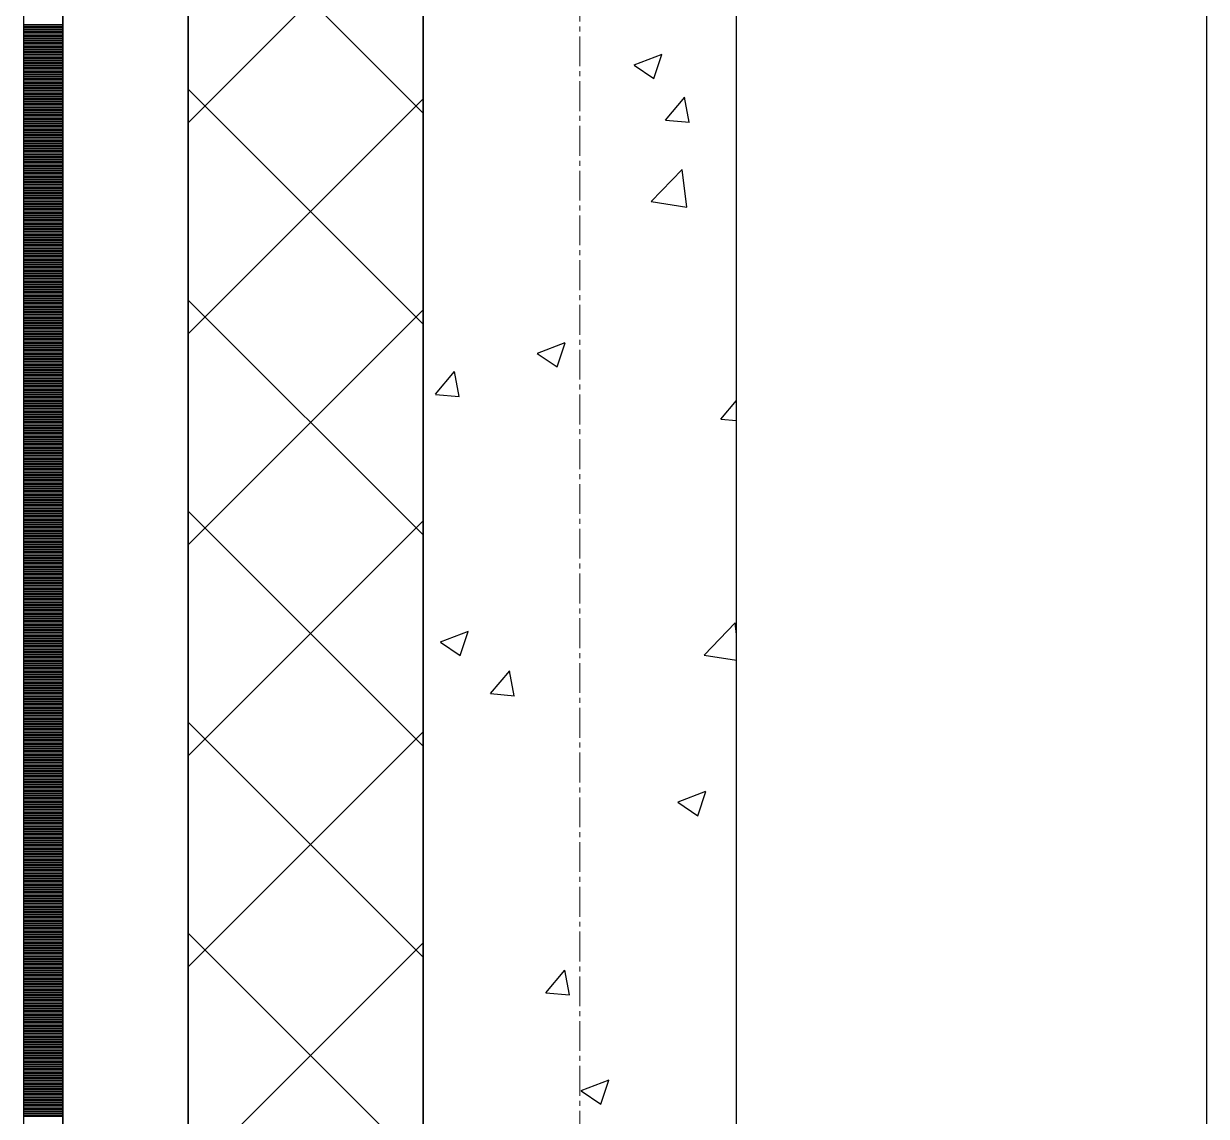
# Model space of a CAD drawing. Header units: millimetres. Extents: x 538266 to 1167394, y 114608 to 637157.
# Drawn here: x 1046079 to 1046834, y 573782 to 574480 of the extents above; entities that cross this region are included whole.
import ezdxf

# ---------------------------------------------------------------- set-up
doc = ezdxf.new("R2010")
doc.units = ezdxf.units.MM
doc.linetypes.add('CENTER2', pattern=[28.575, 19.05, -3.175, 3.175, -3.175])
doc.linetypes.add('DASHED', pattern=[19.05, 12.7, -6.35])
for name, color, linetype, lineweight in [('0) шт стен 3 эт', 150, 'Continuous', 60), ('АР_Стены ПЕНОблок', 52, 'Continuous', 20), ('АР_Тонкая', 254, 'Continuous', 5), ('АР_Утеплитель', 31, 'Continuous', 0), ('АР_Штриховка', 8, 'Continuous', 0)]:
    doc.layers.add(name, color=color, linetype=linetype, lineweight=lineweight)
doc.layers.add('АР_Делит', color=120, linetype='Continuous', lineweight=0, plot=False)
doc.layers.add('КР_Балки-0.5', color=60, linetype='Continuous', lineweight=50, plot=False)
doc.layers.add('РД_Оси_100', color=7, linetype='Continuous', lineweight=0, true_color=0x525252)

# ---------------------------------------------------------------- blocks, each defined once
blk = doc.blocks.new('СОШ_2200_АР_ОСИ_М100_28.05.24')
at = {"layer": 'АР_Делит', "color": 251, "linetype": 'DASHED', "true_color": 0x636466}
blk.add_lwpolyline([(114955, 135155), (114955, -355), (93595.036, -355), (93595.036, 13855), (94145, 13855), (94145, 68320), (66055, 68320), (66055, 13857.73), (83455, 13857.73), (83455, -355), (45245, -355), (45245, 13145), (44695, 13145), (44695, 26755), (45245, 26755), (45245, 68320), (20455, 68320), (20455, 26755), (27955, 26755), (27955, 13145), (-355, 13145), (-355, 100855)], dxfattribs=at)
at = {"layer": 'РД_Оси_100', "color": 251, "linetype": 'CENTER2', "true_color": 0x636466}
blk.add_line((0, -6155), (0, 139938.679), dxfattribs=at)
blk = doc.blocks.new('3_этаж1')
at = {"layer": 'АР_Стены ПЕНОблок', "color": 18, "linetype": 'Continuous', "lineweight": 25, "true_color": 0x000000}
for p, q in [((684283.57, 587568.74), (684283.57, 511368.74)), ((684483.57, 511368.74), (684483.57, 587568.74))]:
    blk.add_line(p, q, dxfattribs=at)
at = {"layer": 'АР_Тонкая', "color": 18, "linetype": 'Continuous', "lineweight": 25, "true_color": 0x000000}
for p, q in [((684028.57, 587568.74), (684028.57, 511368.74)), ((684053.57, 587568.74), (684053.57, 511368.74)), ((684053.57, 511368.74), (684053.57, 587568.74)), ((684133.57, 511368.74), (684133.57, 587568.74))]:
    blk.add_line(p, q, dxfattribs=at)
at = {"layer": 'АР_Утеплитель', "color": 18, "linetype": 'Continuous', "lineweight": 25, "true_color": 0x000000}
for p, q in [((684133.57, 587568.74), (684133.57, 511368.74)), ((684283.57, 511368.74), (684283.57, 587568.74))]:
    blk.add_line(p, q, dxfattribs=at)
at = {"layer": 'АР_Штриховка', "color": 18, "linetype": 'Continuous', "lineweight": 25, "true_color": 0x000000}
for p, q in [((684283.57, 574422.95), (684133.57, 574572.95)), ((684133.57, 574416.67), (684283.57, 574566.67)), ((684028.57, 574479.49), (684053.57, 574479.49)), ((684028.57, 574478.49), (684053.57, 574478.49)), ((684028.57, 574477.49), (684053.57, 574477.49)), ((684028.57, 574476.49), (684053.57, 574476.49)), ((684028.57, 574475.49), (684053.57, 574475.49)), ((684028.57, 574474.49), (684053.57, 574474.49)), ((684028.57, 574473.49), (684053.57, 574473.49)), ((684028.57, 574472.49), (684053.57, 574472.49)), ((684028.57, 574471.49), (684053.57, 574471.49)), ((684028.57, 574470.49), (684053.57, 574470.49)), ((684028.57, 574469.49), (684053.57, 574469.49)), ((684028.57, 574468.49), (684053.57, 574468.49)), ((684028.57, 574467.49), (684053.57, 574467.49)), ((684028.57, 574466.49), (684053.57, 574466.49)), ((684028.57, 574465.49), (684053.57, 574465.49)), ((684028.57, 574464.49), (684053.57, 574464.49)), ((684028.57, 574463.49), (684053.57, 574463.49)), ((684028.57, 574462.49), (684053.57, 574462.49)), ((684028.57, 574461.49), (684053.57, 574461.49)), ((684028.57, 574460.49), (684053.57, 574460.49)), ((684028.57, 574459.49), (684053.57, 574459.49)), ((684028.57, 574458.49), (684053.57, 574458.49)), ((684028.57, 574457.49), (684053.57, 574457.49)), ((684418.34, 574453.74), (684436.12, 574460.57)), ((684430.89, 574445), (684436.04, 574460.35)), ((684028.57, 574456.49), (684053.57, 574456.49)), ((684028.57, 574455.49), (684053.57, 574455.49)), ((684028.57, 574454.49), (684053.57, 574454.49)), ((684028.57, 574453.49), (684053.57, 574453.49)), ((684028.57, 574452.49), (684053.57, 574452.49)), ((684028.57, 574451.49), (684053.57, 574451.49)), ((684028.57, 574450.49), (684053.57, 574450.49)), ((684418.24, 574453.53), (684430.87, 574445)), ((684028.57, 574449.49), (684053.57, 574449.49)), ((684028.57, 574448.49), (684053.57, 574448.49)), ((684028.57, 574447.49), (684053.57, 574447.49)), ((684028.57, 574446.49), (684053.57, 574446.49)), ((684028.57, 574445.49), (684053.57, 574445.49)), ((684028.57, 574444.49), (684053.57, 574444.49)), ((684028.57, 574443.49), (684053.57, 574443.49)), ((684028.57, 574442.49), (684053.57, 574442.49)), ((684028.57, 574441.49), (684053.57, 574441.49)), ((684028.57, 574440.49), (684053.57, 574440.49)), ((684028.57, 574439.49), (684053.57, 574439.49)), ((684028.57, 574438.49), (684053.57, 574438.49)), ((684028.57, 574437.49), (684053.57, 574437.49)), ((684028.57, 574436.49), (684053.57, 574436.49)), ((684028.57, 574435.49), (684053.57, 574435.49)), ((684283.57, 574288.25), (684133.57, 574438.25)), ((684028.57, 574434.49), (684053.57, 574434.49)), ((684028.57, 574433.49), (684053.57, 574433.49)), ((684028.57, 574432.49), (684053.57, 574432.49)), ((684028.57, 574431.49), (684053.57, 574431.49)), ((684028.57, 574430.49), (684053.57, 574430.49)), ((684028.57, 574429.49), (684053.57, 574429.49)), ((684028.57, 574428.49), (684053.57, 574428.49)), ((684028.57, 574427.49), (684053.57, 574427.49)), ((684133.57, 574281.96), (684283.57, 574431.96)), ((684438.35, 574418.48), (684450.59, 574433.07)), ((684453.43, 574417.12), (684450.49, 574433.04)), ((684028.57, 574426.49), (684053.57, 574426.49)), ((684028.57, 574425.49), (684053.57, 574425.49)), ((684028.57, 574424.49), (684053.57, 574424.49)), ((684028.57, 574423.49), (684053.57, 574423.49)), ((684028.57, 574422.49), (684053.57, 574422.49)), ((684028.57, 574421.49), (684053.57, 574421.49)), ((684028.57, 574420.49), (684053.57, 574420.49)), ((684028.57, 574419.49), (684053.57, 574419.49)), ((684028.57, 574418.49), (684053.57, 574418.49)), ((684028.57, 574417.49), (684053.57, 574417.49)), ((684028.57, 574416.49), (684053.57, 574416.49)), ((684028.57, 574415.49), (684053.57, 574415.49)), ((684028.57, 574414.49), (684053.57, 574414.49)), ((684028.57, 574413.49), (684053.57, 574413.49)), ((684028.57, 574412.49), (684053.57, 574412.49)), ((684438.35, 574418.47), (684453.53, 574417.14)), ((684028.57, 574411.49), (684053.57, 574411.49)), ((684028.57, 574410.49), (684053.57, 574410.49)), ((684028.57, 574409.49), (684053.57, 574409.49)), ((684028.57, 574408.49), (684053.57, 574408.49)), ((684028.57, 574407.49), (684053.57, 574407.49)), ((684028.57, 574406.49), (684053.57, 574406.49)), ((684028.57, 574405.49), (684053.57, 574405.49)), ((684028.57, 574404.49), (684053.57, 574404.49)), ((684028.57, 574403.49), (684053.57, 574403.49)), ((684028.57, 574402.49), (684053.57, 574402.49)), ((684028.57, 574401.49), (684053.57, 574401.49)), ((684028.57, 574400.49), (684053.57, 574400.49)), ((684028.57, 574399.49), (684053.57, 574399.49)), ((684028.57, 574398.49), (684053.57, 574398.49)), ((684028.57, 574397.49), (684053.57, 574397.49)), ((684028.57, 574396.49), (684053.57, 574396.49)), ((684028.57, 574395.49), (684053.57, 574395.49)), ((684028.57, 574394.49), (684053.57, 574394.49)), ((684028.57, 574393.49), (684053.57, 574393.49)), ((684028.57, 574392.49), (684053.57, 574392.49)), ((684028.57, 574391.49), (684053.57, 574391.49)), ((684028.57, 574390.49), (684053.57, 574390.49)), ((684028.57, 574389.49), (684053.57, 574389.49)), ((684028.57, 574388.49), (684053.57, 574388.49)), ((684028.57, 574387.49), (684053.57, 574387.49)), ((684028.57, 574386.49), (684053.57, 574386.49)), ((684028.57, 574385.49), (684053.57, 574385.49)), ((684028.57, 574384.49), (684053.57, 574384.49)), ((684028.57, 574383.49), (684053.57, 574383.49)), ((684028.57, 574382.49), (684053.57, 574382.49)), ((684429.25, 574366.36), (684449.04, 574386.98)), ((684451.84, 574362.86), (684449.03, 574386.98)), ((684028.57, 574381.49), (684053.57, 574381.49)), ((684028.57, 574380.49), (684053.57, 574380.49)), ((684028.57, 574379.49), (684053.57, 574379.49)), ((684028.57, 574378.49), (684053.57, 574378.49)), ((684028.57, 574377.49), (684053.57, 574377.49)), ((684028.57, 574376.49), (684053.57, 574376.49)), ((684028.57, 574375.49), (684053.57, 574375.49)), ((684028.57, 574374.49), (684053.57, 574374.49)), ((684028.57, 574373.49), (684053.57, 574373.49)), ((684028.57, 574372.49), (684053.57, 574372.49)), ((684028.57, 574371.49), (684053.57, 574371.49)), ((684028.57, 574370.49), (684053.57, 574370.49)), ((684028.57, 574369.49), (684053.57, 574369.49)), ((684028.57, 574368.49), (684053.57, 574368.49)), ((684028.57, 574367.49), (684053.57, 574367.49)), ((684028.57, 574366.49), (684053.57, 574366.49)), ((684028.57, 574365.49), (684053.57, 574365.49)), ((684028.57, 574364.49), (684053.57, 574364.49)), ((684028.57, 574363.49), (684053.57, 574363.49)), ((684028.57, 574362.49), (684053.57, 574362.49)), ((684028.57, 574361.49), (684053.57, 574361.49)), ((684028.57, 574360.49), (684053.57, 574360.49)), ((684028.57, 574359.49), (684053.57, 574359.49)), ((684429.25, 574366.37), (684451.84, 574362.87)), ((684028.57, 574358.49), (684053.57, 574358.49)), ((684028.57, 574357.49), (684053.57, 574357.49)), ((684028.57, 574356.49), (684053.57, 574356.49)), ((684028.57, 574355.49), (684053.57, 574355.49)), ((684028.57, 574354.49), (684053.57, 574354.49)), ((684028.57, 574353.49), (684053.57, 574353.49)), ((684028.57, 574352.49), (684053.57, 574352.49)), ((684028.57, 574351.49), (684053.57, 574351.49)), ((684028.57, 574350.49), (684053.57, 574350.49)), ((684028.57, 574349.49), (684053.57, 574349.49)), ((684028.57, 574348.49), (684053.57, 574348.49)), ((684028.57, 574347.49), (684053.57, 574347.49)), ((684028.57, 574346.49), (684053.57, 574346.49)), ((684028.57, 574345.49), (684053.57, 574345.49)), ((684028.57, 574344.49), (684053.57, 574344.49)), ((684028.57, 574343.49), (684053.57, 574343.49)), ((684028.57, 574342.49), (684053.57, 574342.49)), ((684028.57, 574341.49), (684053.57, 574341.49)), ((684028.57, 574340.49), (684053.57, 574340.49)), ((684028.57, 574339.49), (684053.57, 574339.49)), ((684028.57, 574338.49), (684053.57, 574338.49)), ((684028.57, 574337.49), (684053.57, 574337.49)), ((684028.57, 574336.49), (684053.57, 574336.49)), ((684028.57, 574335.49), (684053.57, 574335.49)), ((684028.57, 574334.49), (684053.57, 574334.49)), ((684028.57, 574333.49), (684053.57, 574333.49)), ((684028.57, 574332.49), (684053.57, 574332.49)), ((684028.57, 574331.49), (684053.57, 574331.49)), ((684028.57, 574330.49), (684053.57, 574330.49)), ((684028.57, 574329.49), (684053.57, 574329.49)), ((684028.57, 574328.49), (684053.57, 574328.49)), ((684028.57, 574327.49), (684053.57, 574327.49)), ((684028.57, 574326.49), (684053.57, 574326.49)), ((684028.57, 574325.49), (684053.57, 574325.49)), ((684028.57, 574324.49), (684053.57, 574324.49)), ((684028.57, 574323.49), (684053.57, 574323.49)), ((684028.57, 574322.49), (684053.57, 574322.49)), ((684028.57, 574321.49), (684053.57, 574321.49)), ((684028.57, 574320.49), (684053.57, 574320.49)), ((684028.57, 574319.49), (684053.57, 574319.49)), ((684028.57, 574318.49), (684053.57, 574318.49)), ((684028.57, 574317.49), (684053.57, 574317.49)), ((684028.57, 574316.49), (684053.57, 574316.49)), ((684028.57, 574315.49), (684053.57, 574315.49)), ((684028.57, 574314.49), (684053.57, 574314.49)), ((684028.57, 574313.49), (684053.57, 574313.49)), ((684028.57, 574312.49), (684053.57, 574312.49)), ((684028.57, 574311.49), (684053.57, 574311.49)), ((684028.57, 574310.49), (684053.57, 574310.49)), ((684028.57, 574309.49), (684053.57, 574309.49)), ((684028.57, 574308.49), (684053.57, 574308.49)), ((684028.57, 574307.49), (684053.57, 574307.49)), ((684028.57, 574306.49), (684053.57, 574306.49)), ((684028.57, 574305.49), (684053.57, 574305.49)), ((684028.57, 574304.49), (684053.57, 574304.49)), ((684028.57, 574303.49), (684053.57, 574303.49)), ((684028.57, 574302.49), (684053.57, 574302.49)), ((684028.57, 574301.49), (684053.57, 574301.49)), ((684028.57, 574300.49), (684053.57, 574300.49)), ((684028.57, 574299.49), (684053.57, 574299.49)), ((684283.57, 574153.55), (684133.57, 574303.55)), ((684028.57, 574298.49), (684053.57, 574298.49)), ((684028.57, 574297.49), (684053.57, 574297.49)), ((684028.57, 574296.49), (684053.57, 574296.49)), ((684028.57, 574295.49), (684053.57, 574295.49)), ((684028.57, 574294.49), (684053.57, 574294.49)), ((684028.57, 574293.49), (684053.57, 574293.49)), ((684028.57, 574292.49), (684053.57, 574292.49)), ((684028.57, 574291.49), (684053.57, 574291.49)), ((684133.57, 574147.26), (684283.57, 574297.26)), ((684028.57, 574290.49), (684053.57, 574290.49)), ((684028.57, 574289.49), (684053.57, 574289.49)), ((684028.57, 574288.49), (684053.57, 574288.49)), ((684028.57, 574287.49), (684053.57, 574287.49)), ((684028.57, 574286.49), (684053.57, 574286.49)), ((684028.57, 574285.49), (684053.57, 574285.49)), ((684028.57, 574284.49), (684053.57, 574284.49)), ((684028.57, 574283.49), (684053.57, 574283.49)), ((684028.57, 574282.49), (684053.57, 574282.49)), ((684028.57, 574281.49), (684053.57, 574281.49)), ((684028.57, 574280.49), (684053.57, 574280.49)), ((684028.57, 574279.49), (684053.57, 574279.49)), ((684028.57, 574278.49), (684053.57, 574278.49)), ((684028.57, 574277.49), (684053.57, 574277.49)), ((684028.57, 574276.49), (684053.57, 574276.49)), ((684356.54, 574269.56), (684374.32, 574276.38)), ((684028.57, 574275.49), (684053.57, 574275.49)), ((684028.57, 574274.49), (684053.57, 574274.49)), ((684028.57, 574273.49), (684053.57, 574273.49)), ((684028.57, 574272.49), (684053.57, 574272.49)), ((684028.57, 574271.49), (684053.57, 574271.49)), ((684028.57, 574270.49), (684053.57, 574270.49)), ((684028.57, 574269.49), (684053.57, 574269.49)), ((684356.44, 574269.34), (684369.07, 574260.82)), ((684369.08, 574260.81), (684374.23, 574276.16)), ((684028.57, 574268.49), (684053.57, 574268.49)), ((684028.57, 574267.49), (684053.57, 574267.49)), ((684028.57, 574266.49), (684053.57, 574266.49)), ((684028.57, 574265.49), (684053.57, 574265.49)), ((684028.57, 574264.49), (684053.57, 574264.49)), ((684028.57, 574263.49), (684053.57, 574263.49)), ((684028.57, 574262.49), (684053.57, 574262.49)), ((684028.57, 574261.49), (684053.57, 574261.49)), ((684028.57, 574260.49), (684053.57, 574260.49)), ((684028.57, 574259.49), (684053.57, 574259.49)), ((684028.57, 574258.49), (684053.57, 574258.49)), ((684028.57, 574257.49), (684053.57, 574257.49)), ((684028.57, 574256.49), (684053.57, 574256.49)), ((684028.57, 574255.49), (684053.57, 574255.49)), ((684028.57, 574254.49), (684053.57, 574254.49)), ((684291.41, 574243.36), (684303.65, 574257.96)), ((684306.49, 574242.01), (684303.55, 574257.93)), ((684028.57, 574253.49), (684053.57, 574253.49)), ((684028.57, 574252.49), (684053.57, 574252.49)), ((684028.57, 574251.49), (684053.57, 574251.49)), ((684028.57, 574250.49), (684053.57, 574250.49)), ((684028.57, 574249.49), (684053.57, 574249.49)), ((684028.57, 574248.49), (684053.57, 574248.49)), ((684028.57, 574247.49), (684053.57, 574247.49)), ((684028.57, 574246.49), (684053.57, 574246.49)), ((684028.57, 574245.49), (684053.57, 574245.49)), ((684028.57, 574244.49), (684053.57, 574244.49)), ((684028.57, 574243.49), (684053.57, 574243.49)), ((684028.57, 574242.49), (684053.57, 574242.49)), ((684028.57, 574241.49), (684053.57, 574241.49)), ((684028.57, 574240.49), (684053.57, 574240.49)), ((684028.57, 574239.49), (684053.57, 574239.49)), ((684028.57, 574238.49), (684053.57, 574238.49)), ((684291.41, 574243.35), (684306.59, 574242.02)), ((684473.59, 574227.42), (684483.57, 574239.32)), ((684028.57, 574237.49), (684053.57, 574237.49)), ((684028.57, 574236.49), (684053.57, 574236.49)), ((684028.57, 574235.49), (684053.57, 574235.49)), ((684028.57, 574234.49), (684053.57, 574234.49)), ((684028.57, 574233.49), (684053.57, 574233.49)), ((684028.57, 574232.49), (684053.57, 574232.49)), ((684028.57, 574231.49), (684053.57, 574231.49)), ((684028.57, 574230.49), (684053.57, 574230.49)), ((684028.57, 574229.49), (684053.57, 574229.49)), ((684028.57, 574228.49), (684053.57, 574228.49)), ((684028.57, 574227.49), (684053.57, 574227.49)), ((684028.57, 574226.49), (684053.57, 574226.49)), ((684028.57, 574225.49), (684053.57, 574225.49)), ((684028.57, 574224.49), (684053.57, 574224.49)), ((684028.57, 574223.49), (684053.57, 574223.49)), ((684473.59, 574227.41), (684483.57, 574226.54)), ((684028.57, 574222.49), (684053.57, 574222.49)), ((684028.57, 574221.49), (684053.57, 574221.49)), ((684028.57, 574220.49), (684053.57, 574220.49)), ((684028.57, 574219.49), (684053.57, 574219.49)), ((684028.57, 574218.49), (684053.57, 574218.49)), ((684028.57, 574217.49), (684053.57, 574217.49)), ((684028.57, 574216.49), (684053.57, 574216.49)), ((684028.57, 574215.49), (684053.57, 574215.49)), ((684028.57, 574214.49), (684053.57, 574214.49)), ((684028.57, 574213.49), (684053.57, 574213.49)), ((684028.57, 574212.49), (684053.57, 574212.49)), ((684028.57, 574211.49), (684053.57, 574211.49)), ((684028.57, 574210.49), (684053.57, 574210.49)), ((684028.57, 574209.49), (684053.57, 574209.49)), ((684028.57, 574208.49), (684053.57, 574208.49)), ((684028.57, 574207.49), (684053.57, 574207.49)), ((684028.57, 574206.49), (684053.57, 574206.49)), ((684028.57, 574205.49), (684053.57, 574205.49)), ((684028.57, 574204.49), (684053.57, 574204.49)), ((684028.57, 574203.49), (684053.57, 574203.49)), ((684028.57, 574202.49), (684053.57, 574202.49)), ((684028.57, 574201.49), (684053.57, 574201.49)), ((684028.57, 574200.49), (684053.57, 574200.49)), ((684028.57, 574199.49), (684053.57, 574199.49)), ((684028.57, 574198.49), (684053.57, 574198.49)), ((684028.57, 574197.49), (684053.57, 574197.49)), ((684028.57, 574196.49), (684053.57, 574196.49)), ((684028.57, 574195.49), (684053.57, 574195.49)), ((684028.57, 574194.49), (684053.57, 574194.49)), ((684028.57, 574193.49), (684053.57, 574193.49)), ((684028.57, 574192.49), (684053.57, 574192.49)), ((684028.57, 574191.49), (684053.57, 574191.49)), ((684028.57, 574190.49), (684053.57, 574190.49)), ((684028.57, 574189.49), (684053.57, 574189.49)), ((684028.57, 574188.49), (684053.57, 574188.49)), ((684028.57, 574187.49), (684053.57, 574187.49)), ((684028.57, 574186.49), (684053.57, 574186.49)), ((684028.57, 574185.49), (684053.57, 574185.49)), ((684028.57, 574184.49), (684053.57, 574184.49)), ((684028.57, 574183.49), (684053.57, 574183.49)), ((684028.57, 574182.49), (684053.57, 574182.49)), ((684028.57, 574181.49), (684053.57, 574181.49)), ((684028.57, 574180.49), (684053.57, 574180.49)), ((684028.57, 574179.49), (684053.57, 574179.49)), ((684028.57, 574178.49), (684053.57, 574178.49)), ((684028.57, 574177.49), (684053.57, 574177.49)), ((684028.57, 574176.49), (684053.57, 574176.49)), ((684028.57, 574175.49), (684053.57, 574175.49)), ((684028.57, 574174.49), (684053.57, 574174.49)), ((684028.57, 574173.49), (684053.57, 574173.49)), ((684028.57, 574172.49), (684053.57, 574172.49)), ((684028.57, 574171.49), (684053.57, 574171.49)), ((684028.57, 574170.49), (684053.57, 574170.49)), ((684028.57, 574169.49), (684053.57, 574169.49)), ((684028.57, 574168.49), (684053.57, 574168.49)), ((684028.57, 574167.49), (684053.57, 574167.49)), ((684028.57, 574166.49), (684053.57, 574166.49)), ((684028.57, 574165.49), (684053.57, 574165.49)), ((684028.57, 574164.49), (684053.57, 574164.49)), ((684028.57, 574163.49), (684053.57, 574163.49)), ((684283.57, 574018.84), (684133.57, 574168.84)), ((684028.57, 574162.49), (684053.57, 574162.49)), ((684028.57, 574161.49), (684053.57, 574161.49)), ((684028.57, 574160.49), (684053.57, 574160.49)), ((684028.57, 574159.49), (684053.57, 574159.49)), ((684028.57, 574158.49), (684053.57, 574158.49)), ((684028.57, 574157.49), (684053.57, 574157.49)), ((684028.57, 574156.49), (684053.57, 574156.49)), ((684028.57, 574155.49), (684053.57, 574155.49)), ((684133.57, 574012.55), (684283.57, 574162.55)), ((684028.57, 574154.49), (684053.57, 574154.49)), ((684028.57, 574153.49), (684053.57, 574153.49)), ((684028.57, 574152.49), (684053.57, 574152.49)), ((684028.57, 574151.49), (684053.57, 574151.49)), ((684028.57, 574150.49), (684053.57, 574150.49)), ((684028.57, 574149.49), (684053.57, 574149.49)), ((684028.57, 574148.49), (684053.57, 574148.49)), ((684028.57, 574147.49), (684053.57, 574147.49)), ((684028.57, 574146.49), (684053.57, 574146.49)), ((684028.57, 574145.49), (684053.57, 574145.49)), ((684028.57, 574144.49), (684053.57, 574144.49)), ((684028.57, 574143.49), (684053.57, 574143.49)), ((684028.57, 574142.49), (684053.57, 574142.49)), ((684028.57, 574141.49), (684053.57, 574141.49)), ((684028.57, 574140.49), (684053.57, 574140.49)), ((684028.57, 574139.49), (684053.57, 574139.49)), ((684028.57, 574138.49), (684053.57, 574138.49)), ((684028.57, 574137.49), (684053.57, 574137.49)), ((684028.57, 574136.49), (684053.57, 574136.49)), ((684028.57, 574135.49), (684053.57, 574135.49)), ((684028.57, 574134.49), (684053.57, 574134.49)), ((684028.57, 574133.49), (684053.57, 574133.49)), ((684028.57, 574132.49), (684053.57, 574132.49)), ((684028.57, 574131.49), (684053.57, 574131.49)), ((684028.57, 574130.49), (684053.57, 574130.49)), ((684028.57, 574129.49), (684053.57, 574129.49)), ((684028.57, 574128.49), (684053.57, 574128.49)), ((684028.57, 574127.49), (684053.57, 574127.49)), ((684028.57, 574126.49), (684053.57, 574126.49)), ((684028.57, 574125.49), (684053.57, 574125.49)), ((684028.57, 574124.49), (684053.57, 574124.49)), ((684028.57, 574123.49), (684053.57, 574123.49)), ((684028.57, 574122.49), (684053.57, 574122.49)), ((684028.57, 574121.49), (684053.57, 574121.49)), ((684028.57, 574120.49), (684053.57, 574120.49)), ((684028.57, 574119.49), (684053.57, 574119.49)), ((684028.57, 574118.49), (684053.57, 574118.49)), ((684028.57, 574117.49), (684053.57, 574117.49)), ((684028.57, 574116.49), (684053.57, 574116.49)), ((684028.57, 574115.49), (684053.57, 574115.49)), ((684028.57, 574114.49), (684053.57, 574114.49)), ((684028.57, 574113.49), (684053.57, 574113.49)), ((684028.57, 574112.49), (684053.57, 574112.49)), ((684028.57, 574111.49), (684053.57, 574111.49)), ((684028.57, 574110.49), (684053.57, 574110.49)), ((684028.57, 574109.49), (684053.57, 574109.49)), ((684028.57, 574108.49), (684053.57, 574108.49)), ((684028.57, 574107.49), (684053.57, 574107.49)), ((684028.57, 574106.49), (684053.57, 574106.49)), ((684028.57, 574105.49), (684053.57, 574105.49)), ((684028.57, 574104.49), (684053.57, 574104.49)), ((684028.57, 574103.49), (684053.57, 574103.49)), ((684028.57, 574102.49), (684053.57, 574102.49)), ((684028.57, 574101.49), (684053.57, 574101.49)), ((684028.57, 574100.49), (684053.57, 574100.49)), ((684028.57, 574099.49), (684053.57, 574099.49)), ((684028.57, 574098.49), (684053.57, 574098.49)), ((684028.57, 574097.49), (684053.57, 574097.49)), ((684028.57, 574096.49), (684053.57, 574096.49)), ((684028.57, 574095.49), (684053.57, 574095.49)), ((684462.93, 574076.89), (684482.71, 574097.51)), ((684483.57, 574090.03), (684482.7, 574097.51)), ((684028.57, 574094.49), (684053.57, 574094.49)), ((684028.57, 574093.49), (684053.57, 574093.49)), ((684028.57, 574092.49), (684053.57, 574092.49)), ((684028.57, 574091.49), (684053.57, 574091.49)), ((684028.57, 574090.49), (684053.57, 574090.49)), ((684028.57, 574089.49), (684053.57, 574089.49)), ((684028.57, 574088.49), (684053.57, 574088.49)), ((684028.57, 574087.49), (684053.57, 574087.49)), ((684294.73, 574085.37), (684312.52, 574092.2)), ((684307.28, 574076.63), (684312.43, 574091.97)), ((684028.57, 574086.49), (684053.57, 574086.49)), ((684028.57, 574085.49), (684053.57, 574085.49)), ((684028.57, 574084.49), (684053.57, 574084.49)), ((684028.57, 574083.49), (684053.57, 574083.49)), ((684028.57, 574082.49), (684053.57, 574082.49)), ((684028.57, 574081.49), (684053.57, 574081.49)), ((684028.57, 574080.49), (684053.57, 574080.49)), ((684294.64, 574085.15), (684307.27, 574076.63)), ((684028.57, 574079.49), (684053.57, 574079.49)), ((684028.57, 574078.49), (684053.57, 574078.49)), ((684028.57, 574077.49), (684053.57, 574077.49)), ((684028.57, 574076.49), (684053.57, 574076.49)), ((684028.57, 574075.49), (684053.57, 574075.49)), ((684028.57, 574074.49), (684053.57, 574074.49)), ((684028.57, 574073.49), (684053.57, 574073.49)), ((684028.57, 574072.49), (684053.57, 574072.49)), ((684462.92, 574076.9), (684483.57, 574073.7)), ((684028.57, 574071.49), (684053.57, 574071.49)), ((684028.57, 574070.49), (684053.57, 574070.49)), ((684028.57, 574069.49), (684053.57, 574069.49)), ((684028.57, 574068.49), (684053.57, 574068.49)), ((684028.57, 574067.49), (684053.57, 574067.49)), ((684028.57, 574066.49), (684053.57, 574066.49)), ((684028.57, 574065.49), (684053.57, 574065.49)), ((684326.65, 574052.31), (684338.9, 574066.9)), ((684341.73, 574050.95), (684338.79, 574066.87)), ((684028.57, 574064.49), (684053.57, 574064.49)), ((684028.57, 574063.49), (684053.57, 574063.49)), ((684028.57, 574062.49), (684053.57, 574062.49)), ((684028.57, 574061.49), (684053.57, 574061.49)), ((684028.57, 574060.49), (684053.57, 574060.49)), ((684028.57, 574059.49), (684053.57, 574059.49)), ((684028.57, 574058.49), (684053.57, 574058.49)), ((684028.57, 574057.49), (684053.57, 574057.49)), ((684028.57, 574056.49), (684053.57, 574056.49)), ((684028.57, 574055.49), (684053.57, 574055.49)), ((684028.57, 574054.49), (684053.57, 574054.49)), ((684028.57, 574053.49), (684053.57, 574053.49)), ((684028.57, 574052.49), (684053.57, 574052.49)), ((684028.57, 574051.49), (684053.57, 574051.49)), ((684028.57, 574050.49), (684053.57, 574050.49)), ((684326.65, 574052.3), (684341.83, 574050.97)), ((684028.57, 574049.49), (684053.57, 574049.49)), ((684028.57, 574048.49), (684053.57, 574048.49)), ((684028.57, 574047.49), (684053.57, 574047.49)), ((684028.57, 574046.49), (684053.57, 574046.49)), ((684028.57, 574045.49), (684053.57, 574045.49)), ((684028.57, 574044.49), (684053.57, 574044.49)), ((684028.57, 574043.49), (684053.57, 574043.49)), ((684028.57, 574042.49), (684053.57, 574042.49)), ((684028.57, 574041.49), (684053.57, 574041.49)), ((684028.57, 574040.49), (684053.57, 574040.49)), ((684028.57, 574039.49), (684053.57, 574039.49)), ((684028.57, 574038.49), (684053.57, 574038.49)), ((684028.57, 574037.49), (684053.57, 574037.49)), ((684028.57, 574036.49), (684053.57, 574036.49)), ((684028.57, 574035.49), (684053.57, 574035.49)), ((684028.57, 574034.49), (684053.57, 574034.49)), ((684028.57, 574033.49), (684053.57, 574033.49)), ((684028.57, 574032.49), (684053.57, 574032.49)), ((684028.57, 574031.49), (684053.57, 574031.49)), ((684028.57, 574030.49), (684053.57, 574030.49)), ((684028.57, 574029.49), (684053.57, 574029.49)), ((684028.57, 574028.49), (684053.57, 574028.49)), ((684028.57, 574027.49), (684053.57, 574027.49)), ((684283.57, 573884.14), (684133.57, 574034.14)), ((684133.57, 573877.85), (684283.57, 574027.85)), ((684028.57, 574026.49), (684053.57, 574026.49)), ((684028.57, 574025.49), (684053.57, 574025.49)), ((684028.57, 574024.49), (684053.57, 574024.49)), ((684028.57, 574023.49), (684053.57, 574023.49)), ((684028.57, 574022.49), (684053.57, 574022.49)), ((684028.57, 574021.49), (684053.57, 574021.49)), ((684028.57, 574020.49), (684053.57, 574020.49)), ((684028.57, 574019.49), (684053.57, 574019.49)), ((684028.57, 574018.49), (684053.57, 574018.49)), ((684028.57, 574017.49), (684053.57, 574017.49)), ((684028.57, 574016.49), (684053.57, 574016.49)), ((684028.57, 574015.49), (684053.57, 574015.49)), ((684028.57, 574014.49), (684053.57, 574014.49)), ((684028.57, 574013.49), (684053.57, 574013.49)), ((684028.57, 574012.49), (684053.57, 574012.49)), ((684028.57, 574011.49), (684053.57, 574011.49)), ((684028.57, 574010.49), (684053.57, 574010.49)), ((684028.57, 574009.49), (684053.57, 574009.49)), ((684028.57, 574008.49), (684053.57, 574008.49)), ((684028.57, 574007.49), (684053.57, 574007.49)), ((684028.57, 574006.49), (684053.57, 574006.49)), ((684028.57, 574005.49), (684053.57, 574005.49)), ((684028.57, 574004.49), (684053.57, 574004.49)), ((684028.57, 574003.49), (684053.57, 574003.49)), ((684028.57, 574002.49), (684053.57, 574002.49)), ((684028.57, 574001.49), (684053.57, 574001.49)), ((684028.57, 574000.49), (684053.57, 574000.49)), ((684028.57, 573999.49), (684053.57, 573999.49)), ((684028.57, 573998.49), (684053.57, 573998.49)), ((684028.57, 573997.49), (684053.57, 573997.49)), ((684028.57, 573996.49), (684053.57, 573996.49)), ((684028.57, 573995.49), (684053.57, 573995.49)), ((684028.57, 573994.49), (684053.57, 573994.49)), ((684028.57, 573993.49), (684053.57, 573993.49)), ((684028.57, 573992.49), (684053.57, 573992.49)), ((684028.57, 573991.49), (684053.57, 573991.49)), ((684028.57, 573990.49), (684053.57, 573990.49)), ((684028.57, 573989.49), (684053.57, 573989.49)), ((684446.35, 573983.1), (684464.13, 573989.93)), ((684458.9, 573974.36), (684464.05, 573989.71)), ((684028.57, 573988.49), (684053.57, 573988.49)), ((684028.57, 573987.49), (684053.57, 573987.49)), ((684028.57, 573986.49), (684053.57, 573986.49)), ((684028.57, 573985.49), (684053.57, 573985.49)), ((684028.57, 573984.49), (684053.57, 573984.49)), ((684028.57, 573983.49), (684053.57, 573983.49)), ((684028.57, 573982.49), (684053.57, 573982.49)), ((684446.25, 573982.89), (684458.88, 573974.36)), ((684028.57, 573981.49), (684053.57, 573981.49)), ((684028.57, 573980.49), (684053.57, 573980.49)), ((684028.57, 573979.49), (684053.57, 573979.49)), ((684028.57, 573978.49), (684053.57, 573978.49)), ((684028.57, 573977.49), (684053.57, 573977.49)), ((684028.57, 573976.49), (684053.57, 573976.49)), ((684028.57, 573975.49), (684053.57, 573975.49)), ((684028.57, 573974.49), (684053.57, 573974.49)), ((684028.57, 573973.49), (684053.57, 573973.49)), ((684028.57, 573972.49), (684053.57, 573972.49)), ((684028.57, 573971.49), (684053.57, 573971.49)), ((684028.57, 573970.49), (684053.57, 573970.49)), ((684028.57, 573969.49), (684053.57, 573969.49)), ((684028.57, 573968.49), (684053.57, 573968.49)), ((684028.57, 573967.49), (684053.57, 573967.49)), ((684028.57, 573966.49), (684053.57, 573966.49)), ((684028.57, 573965.49), (684053.57, 573965.49)), ((684028.57, 573964.49), (684053.57, 573964.49)), ((684028.57, 573963.49), (684053.57, 573963.49)), ((684028.57, 573962.49), (684053.57, 573962.49)), ((684028.57, 573961.49), (684053.57, 573961.49)), ((684028.57, 573960.49), (684053.57, 573960.49)), ((684028.57, 573959.49), (684053.57, 573959.49)), ((684028.57, 573958.49), (684053.57, 573958.49)), ((684028.57, 573957.49), (684053.57, 573957.49)), ((684028.57, 573956.49), (684053.57, 573956.49)), ((684028.57, 573955.49), (684053.57, 573955.49)), ((684028.57, 573954.49), (684053.57, 573954.49)), ((684028.57, 573953.49), (684053.57, 573953.49)), ((684028.57, 573952.49), (684053.57, 573952.49)), ((684028.57, 573951.49), (684053.57, 573951.49)), ((684028.57, 573950.49), (684053.57, 573950.49)), ((684028.57, 573949.49), (684053.57, 573949.49)), ((684028.57, 573948.49), (684053.57, 573948.49)), ((684028.57, 573947.49), (684053.57, 573947.49)), ((684028.57, 573946.49), (684053.57, 573946.49)), ((684028.57, 573945.49), (684053.57, 573945.49)), ((684028.57, 573944.49), (684053.57, 573944.49)), ((684028.57, 573943.49), (684053.57, 573943.49)), ((684028.57, 573942.49), (684053.57, 573942.49)), ((684028.57, 573941.49), (684053.57, 573941.49)), ((684028.57, 573940.49), (684053.57, 573940.49)), ((684028.57, 573939.49), (684053.57, 573939.49)), ((684028.57, 573938.49), (684053.57, 573938.49)), ((684028.57, 573937.49), (684053.57, 573937.49)), ((684028.57, 573936.49), (684053.57, 573936.49)), ((684028.57, 573935.49), (684053.57, 573935.49)), ((684028.57, 573934.49), (684053.57, 573934.49)), ((684028.57, 573933.49), (684053.57, 573933.49)), ((684028.57, 573932.49), (684053.57, 573932.49)), ((684028.57, 573931.49), (684053.57, 573931.49)), ((684028.57, 573930.49), (684053.57, 573930.49)), ((684028.57, 573929.49), (684053.57, 573929.49)), ((684028.57, 573928.49), (684053.57, 573928.49)), ((684028.57, 573927.49), (684053.57, 573927.49)), ((684028.57, 573926.49), (684053.57, 573926.49)), ((684028.57, 573925.49), (684053.57, 573925.49)), ((684028.57, 573924.49), (684053.57, 573924.49)), ((684028.57, 573923.49), (684053.57, 573923.49)), ((684028.57, 573922.49), (684053.57, 573922.49)), ((684028.57, 573921.49), (684053.57, 573921.49)), ((684028.57, 573920.49), (684053.57, 573920.49)), ((684028.57, 573919.49), (684053.57, 573919.49)), ((684028.57, 573918.49), (684053.57, 573918.49)), ((684028.57, 573917.49), (684053.57, 573917.49)), ((684028.57, 573916.49), (684053.57, 573916.49)), ((684028.57, 573915.49), (684053.57, 573915.49)), ((684028.57, 573914.49), (684053.57, 573914.49)), ((684028.57, 573913.49), (684053.57, 573913.49)), ((684028.57, 573912.49), (684053.57, 573912.49)), ((684028.57, 573911.49), (684053.57, 573911.49)), ((684028.57, 573910.49), (684053.57, 573910.49)), ((684028.57, 573909.49), (684053.57, 573909.49)), ((684028.57, 573908.49), (684053.57, 573908.49)), ((684028.57, 573907.49), (684053.57, 573907.49)), ((684028.57, 573906.49), (684053.57, 573906.49)), ((684028.57, 573905.49), (684053.57, 573905.49)), ((684028.57, 573904.49), (684053.57, 573904.49)), ((684028.57, 573903.49), (684053.57, 573903.49)), ((684028.57, 573902.49), (684053.57, 573902.49)), ((684028.57, 573901.49), (684053.57, 573901.49)), ((684028.57, 573900.49), (684053.57, 573900.49)), ((684028.57, 573899.49), (684053.57, 573899.49)), ((684283.57, 573749.43), (684133.57, 573899.43)), ((684028.57, 573898.49), (684053.57, 573898.49)), ((684028.57, 573897.49), (684053.57, 573897.49)), ((684028.57, 573896.49), (684053.57, 573896.49)), ((684028.57, 573895.49), (684053.57, 573895.49)), ((684028.57, 573894.49), (684053.57, 573894.49)), ((684028.57, 573893.49), (684053.57, 573893.49)), ((684028.57, 573892.49), (684053.57, 573892.49)), ((684028.57, 573891.49), (684053.57, 573891.49)), ((684133.57, 573743.15), (684283.57, 573893.15)), ((684028.57, 573890.49), (684053.57, 573890.49)), ((684028.57, 573889.49), (684053.57, 573889.49)), ((684028.57, 573888.49), (684053.57, 573888.49)), ((684028.57, 573887.49), (684053.57, 573887.49)), ((684028.57, 573886.49), (684053.57, 573886.49)), ((684028.57, 573885.49), (684053.57, 573885.49)), ((684028.57, 573884.49), (684053.57, 573884.49)), ((684028.57, 573883.49), (684053.57, 573883.49)), ((684028.57, 573882.49), (684053.57, 573882.49)), ((684028.57, 573881.49), (684053.57, 573881.49)), ((684028.57, 573880.49), (684053.57, 573880.49)), ((684028.57, 573879.49), (684053.57, 573879.49)), ((684028.57, 573878.49), (684053.57, 573878.49)), ((684028.57, 573877.49), (684053.57, 573877.49)), ((684028.57, 573876.49), (684053.57, 573876.49)), ((684028.57, 573875.49), (684053.57, 573875.49)), ((684028.57, 573874.49), (684053.57, 573874.49)), ((684028.57, 573873.49), (684053.57, 573873.49)), ((684028.57, 573872.49), (684053.57, 573872.49)), ((684028.57, 573871.49), (684053.57, 573871.49)), ((684028.57, 573870.49), (684053.57, 573870.49)), ((684028.57, 573869.49), (684053.57, 573869.49)), ((684361.89, 573861.25), (684374.14, 573875.84)), ((684376.97, 573859.89), (684374.04, 573875.81)), ((684028.57, 573868.49), (684053.57, 573868.49)), ((684028.57, 573867.49), (684053.57, 573867.49)), ((684028.57, 573866.49), (684053.57, 573866.49)), ((684028.57, 573865.49), (684053.57, 573865.49)), ((684028.57, 573864.49), (684053.57, 573864.49)), ((684028.57, 573863.49), (684053.57, 573863.49)), ((684028.57, 573862.49), (684053.57, 573862.49)), ((684028.57, 573861.49), (684053.57, 573861.49)), ((684361.89, 573861.24), (684377.08, 573859.91)), ((684028.57, 573860.49), (684053.57, 573860.49)), ((684028.57, 573859.49), (684053.57, 573859.49)), ((684028.57, 573858.49), (684053.57, 573858.49)), ((684028.57, 573857.49), (684053.57, 573857.49)), ((684028.57, 573856.49), (684053.57, 573856.49)), ((684028.57, 573855.49), (684053.57, 573855.49)), ((684028.57, 573854.49), (684053.57, 573854.49)), ((684028.57, 573853.49), (684053.57, 573853.49)), ((684028.57, 573852.49), (684053.57, 573852.49)), ((684028.57, 573851.49), (684053.57, 573851.49)), ((684028.57, 573850.49), (684053.57, 573850.49)), ((684028.57, 573849.49), (684053.57, 573849.49)), ((684028.57, 573848.49), (684053.57, 573848.49)), ((684028.57, 573847.49), (684053.57, 573847.49)), ((684028.57, 573846.49), (684053.57, 573846.49)), ((684028.57, 573845.49), (684053.57, 573845.49)), ((684028.57, 573844.49), (684053.57, 573844.49)), ((684028.57, 573843.49), (684053.57, 573843.49)), ((684028.57, 573842.49), (684053.57, 573842.49)), ((684028.57, 573841.49), (684053.57, 573841.49)), ((684028.57, 573840.49), (684053.57, 573840.49)), ((684028.57, 573839.49), (684053.57, 573839.49)), ((684028.57, 573838.49), (684053.57, 573838.49)), ((684028.57, 573837.49), (684053.57, 573837.49)), ((684028.57, 573836.49), (684053.57, 573836.49)), ((684028.57, 573835.49), (684053.57, 573835.49)), ((684028.57, 573834.49), (684053.57, 573834.49)), ((684028.57, 573833.49), (684053.57, 573833.49)), ((684028.57, 573832.49), (684053.57, 573832.49)), ((684028.57, 573831.49), (684053.57, 573831.49)), ((684028.57, 573830.49), (684053.57, 573830.49)), ((684028.57, 573829.49), (684053.57, 573829.49)), ((684028.57, 573828.49), (684053.57, 573828.49)), ((684028.57, 573827.49), (684053.57, 573827.49)), ((684028.57, 573826.49), (684053.57, 573826.49)), ((684028.57, 573825.49), (684053.57, 573825.49)), ((684028.57, 573824.49), (684053.57, 573824.49)), ((684028.57, 573823.49), (684053.57, 573823.49)), ((684028.57, 573822.49), (684053.57, 573822.49)), ((684028.57, 573821.49), (684053.57, 573821.49)), ((684028.57, 573820.49), (684053.57, 573820.49)), ((684028.57, 573819.49), (684053.57, 573819.49)), ((684028.57, 573818.49), (684053.57, 573818.49)), ((684028.57, 573817.49), (684053.57, 573817.49)), ((684028.57, 573816.49), (684053.57, 573816.49)), ((684028.57, 573815.49), (684053.57, 573815.49)), ((684028.57, 573814.49), (684053.57, 573814.49)), ((684028.57, 573813.49), (684053.57, 573813.49)), ((684028.57, 573812.49), (684053.57, 573812.49)), ((684028.57, 573811.49), (684053.57, 573811.49)), ((684028.57, 573810.49), (684053.57, 573810.49)), ((684028.57, 573809.49), (684053.57, 573809.49)), ((684028.57, 573808.49), (684053.57, 573808.49)), ((684028.57, 573807.49), (684053.57, 573807.49)), ((684028.57, 573806.49), (684053.57, 573806.49)), ((684028.57, 573805.49), (684053.57, 573805.49)), ((684028.57, 573804.49), (684053.57, 573804.49)), ((684028.57, 573803.49), (684053.57, 573803.49)), ((684028.57, 573802.49), (684053.57, 573802.49)), ((684028.57, 573801.49), (684053.57, 573801.49)), ((684384.55, 573798.91), (684402.33, 573805.74)), ((684397.09, 573790.17), (684402.24, 573805.52)), ((684028.57, 573800.49), (684053.57, 573800.49)), ((684028.57, 573799.49), (684053.57, 573799.49)), ((684028.57, 573798.49), (684053.57, 573798.49)), ((684028.57, 573797.49), (684053.57, 573797.49)), ((684028.57, 573796.49), (684053.57, 573796.49)), ((684028.57, 573795.49), (684053.57, 573795.49)), ((684028.57, 573794.49), (684053.57, 573794.49)), ((684028.57, 573793.49), (684053.57, 573793.49)), ((684384.45, 573798.7), (684397.08, 573790.18)), ((684028.57, 573792.49), (684053.57, 573792.49)), ((684028.57, 573791.49), (684053.57, 573791.49)), ((684028.57, 573790.49), (684053.57, 573790.49)), ((684028.57, 573789.49), (684053.57, 573789.49)), ((684028.57, 573788.49), (684053.57, 573788.49)), ((684028.57, 573787.49), (684053.57, 573787.49)), ((684028.57, 573786.49), (684053.57, 573786.49)), ((684028.57, 573785.49), (684053.57, 573785.49)), ((684028.57, 573784.49), (684053.57, 573784.49)), ((684028.57, 573783.49), (684053.57, 573783.49)), ((684028.57, 573782.49), (684053.57, 573782.49))]:
    blk.add_line(p, q, dxfattribs=at)
at = {"layer": 'КР_Балки-0.5', "color": 18, "lineweight": 25, "ltscale": 200, "true_color": 0x000000}
for p, q in [((684283.57, 561068.74), (684283.57, 587568.74)), ((684783.57, 587568.74), (684783.57, 561068.74))]:
    blk.add_line(p, q, dxfattribs=at)

msp = doc.modelspace()

# ---------------------------------------------------------------- block references
at = {"layer": '0) шт стен 3 эт', "color": 5, "lineweight": 25}
msp.add_blockref('3_этаж1', (362050.01, 0), dxfattribs=at)
at = {"layer": 'РД_Оси_100', "lineweight": 25}
msp.add_blockref('СОШ_2200_АР_ОСИ_М100_28.05.24', (1046433.58, 496768.74), dxfattribs=at)

doc.saveas('drawing.dxf')
